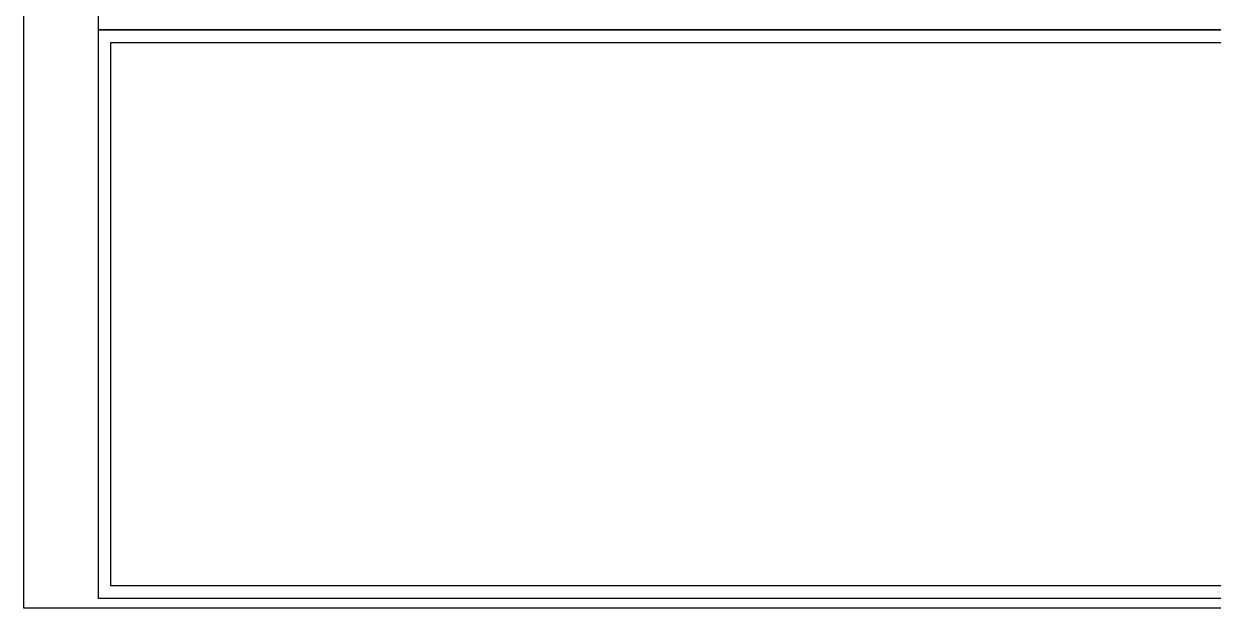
# Model space of a CAD drawing. Header units: millimetres. Extents: x -108767 to 78913, y -380878 to 1470.
# Drawn here: x -51341 to -49429, y -169522 to -168591 of the extents above; entities that cross this region are included whole.
import ezdxf

# ---------------------------------------------------------------- set-up
doc = ezdxf.new("R2010")
doc.units = ezdxf.units.MM
doc.header["$LTSCALE"] = 10
doc.layers.add('NW-01-wall(原有墙体)', color=255, linetype='Continuous')

msp = doc.modelspace()

# ---------------------------------------------------------------- linework, layer by layer
at = {"layer": 'NW-01-wall(原有墙体)'}
for points in [[(-51340.9, -169529.9), (-51340.9, -166301.9), (-49130.9, -166301.9), (-49130.9, -169529.9)], [(-51220.9, -169514.4), (-51220.9, -166361.9), (-49190.9, -166361.9), (-49190.9, -169514.4)], [(-51220.9, -168600.5), (-51220.9, -167481.2), (-49190.9, -167481.2), (-49190.9, -168600.5)], [(-51220.9, -169514.4), (-51220.9, -168600.5), (-49190.9, -168600.5), (-49190.9, -169514.4)], [(-51200.9, -169494.4), (-51200.9, -168620.5), (-49210.9, -168620.5), (-49210.9, -169494.4)]]:
    msp.add_lwpolyline(points, close=True, dxfattribs=at)

doc.saveas('drawing.dxf')
